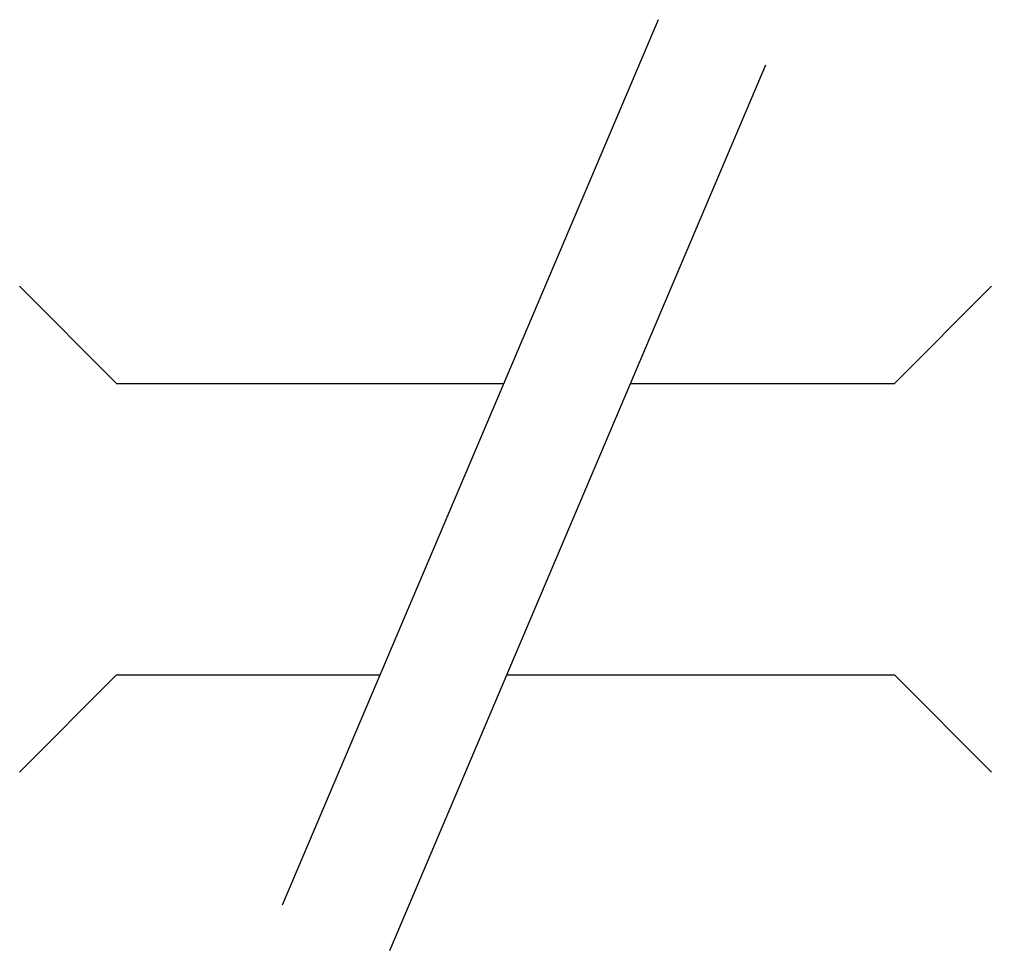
# Model space of a CAD drawing. Header units: metres. Extents: x 132.61538 to 132.62038, y 114.76704 to 114.77183.
import ezdxf

# ---------------------------------------------------------------- set-up
doc = ezdxf.new("R2010")
doc.units = ezdxf.units.M
doc.header["$MEASUREMENT"] = 0

msp = doc.modelspace()

# ---------------------------------------------------------------- linework, layer by layer
at = {"color": 13, "lineweight": 30}
for p, q in [((132.616736, 114.7672705), (132.61867, 114.7718266)), ((132.6172883, 114.767036), (132.6192223, 114.7715922))]:
    msp.add_line(p, q, dxfattribs=at)
at = {"color": 14, "lineweight": 30}
for p, q in [((132.6153828, 114.7704543), (132.6158828, 114.7699543)), ((132.6198828, 114.7699543), (132.6203828, 114.7704543)), ((132.6158828, 114.7699543), (132.6178752, 114.7699543)), ((132.6185271, 114.7699543), (132.6198828, 114.7699543)), ((132.6158828, 114.7684543), (132.6153828, 114.7679543)), ((132.6158828, 114.7684543), (132.6172385, 114.7684543)), ((132.6178904, 114.7684543), (132.6198828, 114.7684543)), ((132.6198828, 114.7684543), (132.6203828, 114.7679543))]:
    msp.add_line(p, q, dxfattribs=at)

doc.saveas('drawing.dxf')
